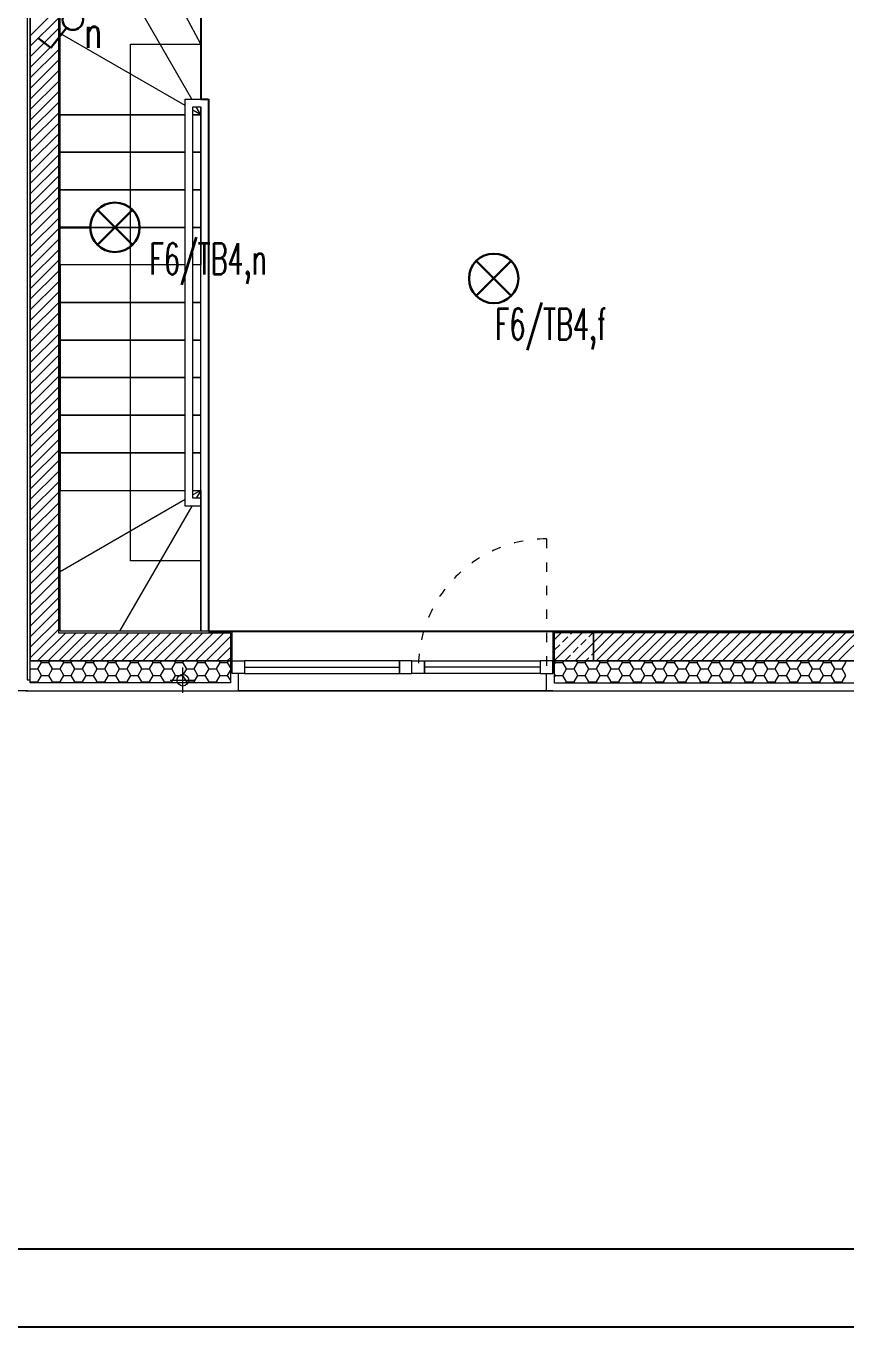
# Model space of a CAD drawing. Header units: millimetres. Extents: x 1780 to 154263, y -7240 to 17216.
# Drawn here: x 124720 to 125244, y 2437 to 3268 of the extents above; entities that cross this region are included whole.
import ezdxf

# ---------------------------------------------------------------- set-up
doc = ezdxf.new("R2010")
doc.units = ezdxf.units.MM
doc.linetypes.add('ACAD_ISO03W100', pattern=[30, 12, -18])
for name, color, linetype, lineweight in [('2d_SX_gruba przekroje', 90, 'Continuous', 20), ('2d_SX_instalacje - kanalizacja opadowa', 130, 'Continuous', 5), ('2d_SX_oznaczenia', 40, 'Continuous', 0), ('2d_SX_stolarka okienna', 5, 'Continuous', 5), ('2d_SX_szraf', 251, 'Continuous', 0), ('2d_SX_warstwy', 181, 'Continuous', 9), ('2d_SX_widok', 10, 'Continuous', 9)]:
    doc.layers.add(name, color=color, linetype=linetype, lineweight=lineweight)
doc.layers.add('2d_SX_powierzchnia', color=251, linetype='Continuous', plot=False)
doc.layers.add('2d_SX_rewizja 18 września', color=210, linetype='Continuous')
doc.layers.add('60 instalacje elektryka', color=10, linetype='Continuous')
doc.styles.add('OPIS', font='simplex.shx', dxfattribs={"width": 0.7, "height": 4})

# ---------------------------------------------------------------- blocks, each defined once
blk = doc.blocks.new('lampa1')
at = {"layer": '60 instalacje elektryka', "lineweight": 30}
for p, q in [((2045.42, 2946.75), (2067.75, 2924.42)), ((2067.75, 2946.75), (2045.42, 2924.42))]:
    blk.add_line(p, q, dxfattribs=at)
blk.add_circle((2056.58, 2935.58), 15.79, dxfattribs=at)
blk = doc.blocks.new('wyl jednbieg')
at = {"layer": '60 instalacje elektryka', "lineweight": 30}
for p, q in [((2059.79, 3882.77), (2066.28, 3897.38)), ((2066.28, 3897.38), (2075.69, 3893.31))]:
    blk.add_line(p, q, dxfattribs=at)
blk.add_circle((2057.17, 3876.88), 6.45, dxfattribs=at)
blk = doc.blocks.new('schodowy')
blk.add_blockref('wyl jednbieg', (82.33, 4.2))
at = {"rotation": 180}
blk.add_blockref('wyl jednbieg', (4196.68, 7757.96), dxfattribs=at)
blk = doc.blocks.new('kinkiet')
at = {"layer": '60 instalacje elektryka', "lineweight": 30}
for p, q in [((-249830.13, -8956.18), (-249807.78, -8978.54)), ((-249830.13, -8978.54), (-249807.78, -8956.18)), ((-249834.76, -8967.36), (-249854.04, -8967.36))]:
    blk.add_line(p, q, dxfattribs=at)
blk.add_circle((-249818.96, -8967.36), 15.81, dxfattribs=at)
blk = doc.blocks.new('2p bc')
at = {"layer": '2d_SX_gruba przekroje', "color": 8}
for p, q in [((108544, 1290.67), (108544, 2041.67)), ((108654, 1290.67), (108544, 1290.67)), ((108654, 1263.67), (108654, 1290.67)), ((109330, 1290.67), (108859, 1290.67)), ((108859, 1290.67), (108859, 1263.67)), ((108658, 1263.67), (108654, 1263.67)), ((108658, 1252.67), (108658, 1263.67)), ((108855, 1252.67), (108855, 1263.67)), ((108855, 1263.67), (108859, 1263.67)), ((108522.5, 1252.67), (108391, 1252.67)), ((108522.5, 1252.67), (108654, 1252.67)), ((108654, 1252.67), (108658, 1252.67)), ((108859, 1252.67), (108855, 1252.67)), ((108859, 1252.67), (109368, 1252.67))]:
    blk.add_line(p, q, dxfattribs=at)
at = {"layer": '2d_SX_instalacje - kanalizacja opadowa', "color": 8}
for points in [[(108622.5, 1251.25), (108622.5, 1267.59)], [(108614.33, 1259.42), (108630.67, 1259.42)]]:
    blk.add_lwpolyline(points, dxfattribs=at)
blk.add_circle((108622.5, 1259.42), 3.75, dxfattribs=at)
at = {"layer": '2d_SX_oznaczenia', "color": 8, "ltscale": 0.5}
for p, q in [((108634, 1665.67), (108610.11, 1710.67)), ((108589, 1335.67), (108589, 1665.67)), ((108589, 1665.67), (108634, 1665.67)), ((108634, 1335.67), (108589, 1335.67))]:
    blk.add_line(p, q, dxfattribs=at)
at = {"layer": '2d_SX_powierzchnia', "color": 8}
for p, q in [((108634, 1715.67), (108634, 1630.67)), ((108634, 1630.67), (108639, 1630.67)), ((108639, 1630.67), (108639, 1290.67)), ((108639, 1290.67), (109330, 1290.67))]:
    blk.add_line(p, q, dxfattribs=at)
at = {"layer": '2d_SX_stolarka okienna', "color": 8, "linetype": 'ACAD_ISO03W100', "ltscale": 0.5}
blk.add_line((108855, 1349.67), (108855, 1267.67), dxfattribs=at)
at = {"layer": '2d_SX_stolarka okienna', "color": 8}
for points in [[(108654, 1271.67), (108662, 1271.67), (108662, 1263.67), (108654, 1263.67), (108654, 1271.67)], [(108662, 1271.67), (108662, 1263.67), (108761, 1263.67), (108761, 1271.67)], [(108769, 1271.67), (108761, 1271.67), (108761, 1263.67), (108769, 1263.67), (108769, 1271.67)], [(108769, 1271.67), (108777, 1271.67), (108777, 1263.67), (108769, 1263.67), (108769, 1271.67)], [(108851, 1271.67), (108851, 1263.67), (108777, 1263.67), (108777, 1271.67)], [(108859, 1271.67), (108851, 1271.67), (108851, 1263.67), (108859, 1263.67), (108859, 1271.67)]]:
    blk.add_lwpolyline(points, close=True, dxfattribs=at)
for points in [[(108662, 1267.67), (108761, 1267.67)], [(108851, 1267.67), (108777, 1267.67)]]:
    blk.add_lwpolyline(points, dxfattribs=at)
at = {"layer": '2d_SX_stolarka okienna', "color": 8, "linetype": 'ACAD_ISO03W100', "ltscale": 0.5}
blk.add_arc((108855.17, 1267.6), 82.07, 90.1168, 179.95145, dxfattribs=at)
at = {"layer": '2d_SX_szraf', "color": 8, "linetype": 'Continuous'}
for p, q in [((108525, 1671.09), (108543, 1689.09)), ((108525, 1664.36), (108543, 1682.36)), ((108525, 1657.62), (108543, 1675.62)), ((108525, 1650.89), (108543, 1668.89)), ((108525, 1644.15), (108543, 1662.15)), ((108525, 1637.42), (108543, 1655.42)), ((108525, 1630.68), (108543, 1648.68)), ((108525, 1623.95), (108543, 1641.95)), ((108525, 1617.21), (108543, 1635.21)), ((108525, 1610.48), (108543, 1628.48)), ((108525, 1603.74), (108543, 1621.74)), ((108525, 1597.01), (108543, 1615.01)), ((108525, 1590.27), (108543, 1608.27)), ((108525, 1583.54), (108543, 1601.54)), ((108525, 1576.8), (108543, 1594.8)), ((108525, 1570.06), (108543, 1588.06)), ((108525, 1563.33), (108543, 1581.33)), ((108525, 1556.59), (108543, 1574.59)), ((108525, 1549.86), (108543, 1567.86)), ((108525, 1543.12), (108543, 1561.12)), ((108525, 1536.39), (108543, 1554.39)), ((108525, 1529.65), (108543, 1547.65)), ((108525, 1522.92), (108543, 1540.92)), ((108525, 1516.18), (108543, 1534.18)), ((108525, 1509.45), (108543, 1527.45)), ((108525, 1502.71), (108543, 1520.71)), ((108525, 1495.98), (108543, 1513.98)), ((108525, 1489.24), (108543, 1507.24)), ((108525, 1482.51), (108543, 1500.51)), ((108525, 1475.77), (108543, 1493.77)), ((108525, 1469.04), (108543, 1487.04)), ((108525, 1462.3), (108543, 1480.3)), ((108525, 1455.57), (108543, 1473.57)), ((108525, 1448.83), (108543, 1466.83)), ((108525, 1442.1), (108543, 1460.1)), ((108525, 1435.36), (108543, 1453.36)), ((108525, 1428.63), (108543, 1446.63)), ((108525, 1421.89), (108543, 1439.89)), ((108525, 1415.16), (108543, 1433.16)), ((108525, 1408.42), (108543, 1426.42)), ((108525, 1401.69), (108543, 1419.69)), ((108525, 1394.95), (108543, 1412.95)), ((108525, 1388.21), (108543, 1406.21)), ((108525, 1381.48), (108543, 1399.48)), ((108525, 1374.74), (108543, 1392.74)), ((108525, 1368.01), (108543, 1386.01)), ((108525, 1361.27), (108543, 1379.27)), ((108525, 1354.54), (108543, 1372.54)), ((108525, 1347.8), (108543, 1365.8)), ((108525, 1341.07), (108543, 1359.07)), ((108525, 1334.33), (108543, 1352.33)), ((108525, 1327.6), (108543, 1345.6)), ((108525, 1320.86), (108543, 1338.86)), ((108525, 1314.13), (108543, 1332.13)), ((108525, 1307.39), (108543, 1325.39)), ((108525, 1300.66), (108543, 1318.66)), ((108525, 1293.92), (108543, 1311.92)), ((108525, 1287.19), (108543, 1305.19)), ((108525, 1280.45), (108543, 1298.45)), ((108525, 1273.72), (108543, 1291.72)), ((108529.68, 1271.67), (108547.68, 1289.67)), ((108536.42, 1271.67), (108554.42, 1289.67)), ((108543.15, 1271.67), (108561.15, 1289.67)), ((108549.89, 1271.67), (108567.89, 1289.67)), ((108556.62, 1271.67), (108574.62, 1289.67)), ((108563.36, 1271.67), (108581.36, 1289.67)), ((108570.09, 1271.67), (108588.09, 1289.67)), ((108576.83, 1271.67), (108594.83, 1289.67)), ((108583.57, 1271.67), (108601.57, 1289.67)), ((108590.3, 1271.67), (108608.3, 1289.67)), ((108597.04, 1271.67), (108615.04, 1289.67)), ((108603.77, 1271.67), (108621.77, 1289.67)), ((108610.51, 1271.67), (108628.51, 1289.67)), ((108617.24, 1271.67), (108635.24, 1289.67)), ((108623.98, 1271.67), (108641.98, 1289.67)), ((108630.71, 1271.67), (108648.71, 1289.67)), ((108860, 1285.27), (108864.4, 1289.67)), ((108860, 1271.8), (108877.87, 1289.67)), ((108870.29, 1288.82), (108871.13, 1289.67)), ((108882.07, 1287.14), (108884.6, 1289.67)), ((108885, 1283.49), (108891.18, 1289.67)), ((108885, 1276.75), (108897.91, 1289.67)), ((108886.65, 1271.67), (108904.65, 1289.67)), ((108893.38, 1271.67), (108911.38, 1289.67)), ((108900.12, 1271.67), (108918.12, 1289.67)), ((108906.85, 1271.67), (108924.85, 1289.67)), ((108913.59, 1271.67), (108931.59, 1289.67)), ((108920.32, 1271.67), (108938.32, 1289.67)), ((108927.06, 1271.67), (108945.06, 1289.67)), ((108933.8, 1271.67), (108951.8, 1289.67)), ((108940.53, 1271.67), (108958.53, 1289.67)), ((108947.27, 1271.67), (108965.27, 1289.67)), ((108954, 1271.67), (108972, 1289.67)), ((108960.74, 1271.67), (108978.74, 1289.67)), ((108967.47, 1271.67), (108985.47, 1289.67)), ((108974.21, 1271.67), (108992.21, 1289.67)), ((108980.94, 1271.67), (108998.94, 1289.67)), ((108987.68, 1271.67), (109005.68, 1289.67)), ((108994.41, 1271.67), (109012.41, 1289.67)), ((109001.15, 1271.67), (109019.15, 1289.67)), ((109007.88, 1271.67), (109025.88, 1289.67)), ((109014.62, 1271.67), (109032.62, 1289.67)), ((109021.35, 1271.67), (109039.35, 1289.67)), ((109028.09, 1271.67), (109046.09, 1289.67)), ((109034.82, 1271.67), (109052.82, 1289.67)), ((109041.56, 1271.67), (109059.56, 1289.67)), ((108637.45, 1271.67), (108653, 1287.22)), ((108644.18, 1271.67), (108653, 1280.48)), ((108860.19, 1278.72), (108863.55, 1282.09)), ((108865.24, 1283.77), (108868.6, 1287.14)), ((108871.97, 1277.04), (108875.34, 1280.4)), ((108873.34, 1271.67), (108885, 1283.33)), ((108877.02, 1282.09), (108880.39, 1285.45)), ((108532.11, 1270.74), (108531.58, 1271.67)), ((108536.87, 1270.74), (108537.41, 1271.67)), ((108546.4, 1270.74), (108545.86, 1271.67)), ((108551.16, 1270.74), (108551.69, 1271.67)), ((108560.68, 1270.74), (108560.15, 1271.67)), ((108565.45, 1270.74), (108565.98, 1271.67)), ((108574.97, 1270.74), (108574.44, 1271.67)), ((108579.73, 1270.74), (108580.27, 1271.67)), ((108589.26, 1270.74), (108588.73, 1271.67)), ((108594.02, 1270.74), (108594.56, 1271.67)), ((108603.55, 1270.74), (108603.01, 1271.67)), ((108608.31, 1270.74), (108608.84, 1271.67)), ((108617.83, 1270.74), (108617.3, 1271.67)), ((108622.6, 1270.74), (108623.13, 1271.67)), ((108632.12, 1270.74), (108631.59, 1271.67)), ((108636.88, 1270.74), (108637.42, 1271.67)), ((108646.41, 1270.74), (108645.88, 1271.67)), ((108650.92, 1271.67), (108653, 1273.75)), ((108651.17, 1270.74), (108651.71, 1271.67)), ((108860.72, 1270.74), (108860.19, 1271.67)), ((108865.48, 1270.74), (108866.02, 1271.67)), ((108866.92, 1271.98), (108870.29, 1275.35)), ((108875.01, 1270.74), (108874.48, 1271.67)), ((108879.77, 1270.74), (108880.31, 1271.67)), ((108880.07, 1271.67), (108882.07, 1273.67)), ((108883.76, 1275.35), (108885, 1276.59)), ((108889.3, 1270.74), (108888.76, 1271.67)), ((108894.06, 1270.74), (108894.59, 1271.67)), ((108903.58, 1270.74), (108903.05, 1271.67)), ((108908.35, 1270.74), (108908.88, 1271.67)), ((108917.87, 1270.74), (108917.34, 1271.67)), ((108922.63, 1270.74), (108923.17, 1271.67)), ((108932.16, 1270.74), (108931.63, 1271.67)), ((108936.92, 1270.74), (108937.46, 1271.67)), ((108946.45, 1270.74), (108945.91, 1271.67)), ((108951.21, 1270.74), (108951.74, 1271.67)), ((108960.73, 1270.74), (108960.2, 1271.67)), ((108965.5, 1270.74), (108966.03, 1271.67)), ((108975.02, 1270.74), (108974.49, 1271.67)), ((108979.78, 1270.74), (108980.32, 1271.67)), ((108989.31, 1270.74), (108988.78, 1271.67)), ((108994.07, 1270.74), (108994.61, 1271.67)), ((109003.6, 1270.74), (109003.06, 1271.67)), ((109008.36, 1270.74), (109008.89, 1271.67)), ((109017.88, 1270.74), (109017.35, 1271.67)), ((109022.65, 1270.74), (109023.18, 1271.67)), ((109032.17, 1270.74), (109031.64, 1271.67)), ((109036.93, 1270.74), (109037.47, 1271.67)), ((109046.46, 1270.74), (109045.93, 1271.67)), ((108525, 1266.62), (108529.73, 1266.62)), ((108529.73, 1266.62), (108532.11, 1270.74)), ((108532.11, 1262.49), (108529.73, 1266.62)), ((108532.11, 1270.74), (108536.87, 1270.74)), ((108539.25, 1266.62), (108536.87, 1270.74)), ((108536.87, 1262.49), (108539.25, 1266.62)), ((108539.25, 1266.62), (108544.02, 1266.62)), ((108544.02, 1266.62), (108546.4, 1270.74)), ((108546.4, 1262.49), (108544.02, 1266.62)), ((108546.4, 1270.74), (108551.16, 1270.74)), ((108553.54, 1266.62), (108551.16, 1270.74)), ((108551.16, 1262.49), (108553.54, 1266.62)), ((108553.54, 1266.62), (108558.3, 1266.62)), ((108558.3, 1266.62), (108560.68, 1270.74)), ((108560.68, 1262.49), (108558.3, 1266.62)), ((108560.68, 1270.74), (108565.45, 1270.74)), ((108567.83, 1266.62), (108565.45, 1270.74)), ((108565.45, 1262.49), (108567.83, 1266.62)), ((108567.83, 1266.62), (108572.59, 1266.62)), ((108572.59, 1266.62), (108574.97, 1270.74)), ((108574.97, 1262.49), (108572.59, 1266.62)), ((108574.97, 1270.74), (108579.73, 1270.74)), ((108582.12, 1266.62), (108579.73, 1270.74)), ((108579.73, 1262.49), (108582.12, 1266.62)), ((108582.12, 1266.62), (108586.88, 1266.62)), ((108586.88, 1266.62), (108589.26, 1270.74)), ((108589.26, 1262.49), (108586.88, 1266.62)), ((108589.26, 1270.74), (108594.02, 1270.74)), ((108596.4, 1266.62), (108594.02, 1270.74)), ((108594.02, 1262.49), (108596.4, 1266.62)), ((108596.4, 1266.62), (108601.17, 1266.62)), ((108601.17, 1266.62), (108603.55, 1270.74)), ((108603.55, 1262.49), (108601.17, 1266.62)), ((108603.55, 1270.74), (108608.31, 1270.74)), ((108610.69, 1266.62), (108608.31, 1270.74)), ((108608.31, 1262.49), (108610.69, 1266.62)), ((108610.69, 1266.62), (108615.45, 1266.62)), ((108615.45, 1266.62), (108617.83, 1270.74)), ((108617.83, 1262.49), (108615.45, 1266.62)), ((108617.83, 1270.74), (108622.6, 1270.74)), ((108624.98, 1266.62), (108622.6, 1270.74)), ((108622.6, 1262.49), (108624.98, 1266.62)), ((108624.98, 1266.62), (108629.74, 1266.62)), ((108629.74, 1266.62), (108632.12, 1270.74)), ((108632.12, 1262.49), (108629.74, 1266.62)), ((108632.12, 1270.74), (108636.88, 1270.74)), ((108639.27, 1266.62), (108636.88, 1270.74)), ((108636.88, 1262.49), (108639.27, 1266.62)), ((108639.27, 1266.62), (108644.03, 1266.62)), ((108644.03, 1266.62), (108646.41, 1270.74)), ((108646.41, 1262.49), (108644.03, 1266.62)), ((108646.41, 1270.74), (108651.17, 1270.74)), ((108653, 1267.58), (108651.17, 1270.74)), ((108651.17, 1262.49), (108653, 1265.66)), ((108860, 1269.49), (108860.72, 1270.74)), ((108860.72, 1262.49), (108860, 1263.75)), ((108860.72, 1270.74), (108865.48, 1270.74)), ((108867.87, 1266.62), (108865.48, 1270.74)), ((108865.48, 1262.49), (108867.87, 1266.62)), ((108867.87, 1266.62), (108872.63, 1266.62)), ((108872.63, 1266.62), (108875.01, 1270.74)), ((108875.01, 1262.49), (108872.63, 1266.62)), ((108875.01, 1270.74), (108879.77, 1270.74)), ((108882.15, 1266.62), (108879.77, 1270.74)), ((108879.77, 1262.49), (108882.15, 1266.62)), ((108882.15, 1266.62), (108886.92, 1266.62)), ((108886.92, 1266.62), (108889.3, 1270.74)), ((108889.3, 1262.49), (108886.92, 1266.62)), ((108889.3, 1270.74), (108894.06, 1270.74)), ((108896.44, 1266.62), (108894.06, 1270.74)), ((108894.06, 1262.49), (108896.44, 1266.62)), ((108896.44, 1266.62), (108901.2, 1266.62)), ((108901.2, 1266.62), (108903.58, 1270.74)), ((108903.58, 1262.49), (108901.2, 1266.62)), ((108903.58, 1270.74), (108908.35, 1270.74)), ((108910.73, 1266.62), (108908.35, 1270.74)), ((108908.35, 1262.49), (108910.73, 1266.62)), ((108910.73, 1266.62), (108915.49, 1266.62)), ((108915.49, 1266.62), (108917.87, 1270.74)), ((108917.87, 1262.49), (108915.49, 1266.62)), ((108917.87, 1270.74), (108922.63, 1270.74)), ((108925.02, 1266.62), (108922.63, 1270.74)), ((108922.63, 1262.49), (108925.02, 1266.62)), ((108925.02, 1266.62), (108929.78, 1266.62)), ((108929.78, 1266.62), (108932.16, 1270.74)), ((108932.16, 1262.49), (108929.78, 1266.62)), ((108932.16, 1270.74), (108936.92, 1270.74)), ((108939.3, 1266.62), (108936.92, 1270.74)), ((108936.92, 1262.49), (108939.3, 1266.62)), ((108939.3, 1266.62), (108944.07, 1266.62)), ((108944.07, 1266.62), (108946.45, 1270.74)), ((108946.45, 1262.49), (108944.07, 1266.62)), ((108946.45, 1270.74), (108951.21, 1270.74)), ((108953.59, 1266.62), (108951.21, 1270.74)), ((108951.21, 1262.49), (108953.59, 1266.62)), ((108953.59, 1266.62), (108958.35, 1266.62)), ((108958.35, 1266.62), (108960.73, 1270.74)), ((108960.73, 1262.49), (108958.35, 1266.62)), ((108960.73, 1270.74), (108965.5, 1270.74)), ((108967.88, 1266.62), (108965.5, 1270.74)), ((108965.5, 1262.49), (108967.88, 1266.62)), ((108967.88, 1266.62), (108972.64, 1266.62)), ((108972.64, 1266.62), (108975.02, 1270.74)), ((108975.02, 1262.49), (108972.64, 1266.62)), ((108975.02, 1270.74), (108979.78, 1270.74)), ((108982.17, 1266.62), (108979.78, 1270.74)), ((108979.78, 1262.49), (108982.17, 1266.62)), ((108982.17, 1266.62), (108986.93, 1266.62)), ((108986.93, 1266.62), (108989.31, 1270.74)), ((108989.31, 1262.49), (108986.93, 1266.62)), ((108989.31, 1270.74), (108994.07, 1270.74)), ((108996.45, 1266.62), (108994.07, 1270.74)), ((108994.07, 1262.49), (108996.45, 1266.62)), ((108996.45, 1266.62), (109001.22, 1266.62)), ((109001.22, 1266.62), (109003.6, 1270.74)), ((109003.6, 1262.49), (109001.22, 1266.62)), ((109003.6, 1270.74), (109008.36, 1270.74)), ((109010.74, 1266.62), (109008.36, 1270.74)), ((109008.36, 1262.49), (109010.74, 1266.62)), ((109010.74, 1266.62), (109015.5, 1266.62)), ((109015.5, 1266.62), (109017.88, 1270.74)), ((109017.88, 1262.49), (109015.5, 1266.62)), ((109017.88, 1270.74), (109022.65, 1270.74)), ((109025.03, 1266.62), (109022.65, 1270.74)), ((109022.65, 1262.49), (109025.03, 1266.62)), ((109025.03, 1266.62), (109029.79, 1266.62)), ((109029.79, 1266.62), (109032.17, 1270.74)), ((109032.17, 1262.49), (109029.79, 1266.62)), ((109032.17, 1270.74), (109036.93, 1270.74)), ((109039.32, 1266.62), (109036.93, 1270.74)), ((109036.93, 1262.49), (109039.32, 1266.62)), ((109039.32, 1266.62), (109044.08, 1266.62)), ((109044.08, 1266.62), (109046.46, 1270.74)), ((109046.46, 1262.49), (109044.08, 1266.62)), ((108525, 1258.37), (108529.73, 1258.37)), ((108529.73, 1258.37), (108532.11, 1262.49)), ((108530.13, 1257.67), (108529.73, 1258.37)), ((108532.11, 1262.49), (108536.87, 1262.49)), ((108539.25, 1258.37), (108536.87, 1262.49)), ((108538.85, 1257.67), (108539.25, 1258.37)), ((108539.25, 1258.37), (108544.02, 1258.37)), ((108544.02, 1258.37), (108546.4, 1262.49)), ((108544.42, 1257.67), (108544.02, 1258.37)), ((108546.4, 1262.49), (108551.16, 1262.49)), ((108553.54, 1258.37), (108551.16, 1262.49)), ((108553.13, 1257.67), (108553.54, 1258.37)), ((108553.54, 1258.37), (108558.3, 1258.37)), ((108558.3, 1258.37), (108560.68, 1262.49)), ((108558.71, 1257.67), (108558.3, 1258.37)), ((108560.68, 1262.49), (108565.45, 1262.49)), ((108567.83, 1258.37), (108565.45, 1262.49)), ((108567.42, 1257.67), (108567.83, 1258.37)), ((108567.83, 1258.37), (108572.59, 1258.37)), ((108572.59, 1258.37), (108574.97, 1262.49)), ((108573, 1257.67), (108572.59, 1258.37)), ((108574.97, 1262.49), (108579.73, 1262.49)), ((108582.12, 1258.37), (108579.73, 1262.49)), ((108581.71, 1257.67), (108582.12, 1258.37)), ((108582.12, 1258.37), (108586.88, 1258.37)), ((108586.88, 1258.37), (108589.26, 1262.49)), ((108587.28, 1257.67), (108586.88, 1258.37)), ((108589.26, 1262.49), (108594.02, 1262.49)), ((108596.4, 1258.37), (108594.02, 1262.49)), ((108596, 1257.67), (108596.4, 1258.37)), ((108596.4, 1258.37), (108601.17, 1258.37)), ((108601.17, 1258.37), (108603.55, 1262.49)), ((108601.57, 1257.67), (108601.17, 1258.37)), ((108603.55, 1262.49), (108608.31, 1262.49)), ((108610.69, 1258.37), (108608.31, 1262.49)), ((108610.28, 1257.67), (108610.69, 1258.37)), ((108610.69, 1258.37), (108615.45, 1258.37)), ((108615.45, 1258.37), (108617.83, 1262.49)), ((108615.86, 1257.67), (108615.45, 1258.37)), ((108617.83, 1262.49), (108622.6, 1262.49)), ((108624.98, 1258.37), (108622.6, 1262.49)), ((108624.57, 1257.67), (108624.98, 1258.37)), ((108624.98, 1258.37), (108629.74, 1258.37)), ((108629.74, 1258.37), (108632.12, 1262.49)), ((108630.15, 1257.67), (108629.74, 1258.37)), ((108632.12, 1262.49), (108636.88, 1262.49)), ((108639.27, 1258.37), (108636.88, 1262.49)), ((108638.86, 1257.67), (108639.27, 1258.37)), ((108639.27, 1258.37), (108644.03, 1258.37)), ((108644.03, 1258.37), (108646.41, 1262.49)), ((108644.43, 1257.67), (108644.03, 1258.37)), ((108646.41, 1262.49), (108651.17, 1262.49)), ((108653, 1259.33), (108651.17, 1262.49)), ((108860, 1261.24), (108860.72, 1262.49)), ((108860.72, 1262.49), (108865.48, 1262.49)), ((108867.87, 1258.37), (108865.48, 1262.49)), ((108867.46, 1257.67), (108867.87, 1258.37)), ((108867.87, 1258.37), (108872.63, 1258.37)), ((108872.63, 1258.37), (108875.01, 1262.49)), ((108873.03, 1257.67), (108872.63, 1258.37)), ((108875.01, 1262.49), (108879.77, 1262.49)), ((108882.15, 1258.37), (108879.77, 1262.49)), ((108881.75, 1257.67), (108882.15, 1258.37)), ((108882.15, 1258.37), (108886.92, 1258.37)), ((108886.92, 1258.37), (108889.3, 1262.49)), ((108887.32, 1257.67), (108886.92, 1258.37)), ((108889.3, 1262.49), (108894.06, 1262.49)), ((108896.44, 1258.37), (108894.06, 1262.49)), ((108896.03, 1257.67), (108896.44, 1258.37)), ((108896.44, 1258.37), (108901.2, 1258.37)), ((108901.2, 1258.37), (108903.58, 1262.49)), ((108901.61, 1257.67), (108901.2, 1258.37)), ((108903.58, 1262.49), (108908.35, 1262.49)), ((108910.73, 1258.37), (108908.35, 1262.49)), ((108910.32, 1257.67), (108910.73, 1258.37)), ((108910.73, 1258.37), (108915.49, 1258.37)), ((108915.49, 1258.37), (108917.87, 1262.49)), ((108915.9, 1257.67), (108915.49, 1258.37)), ((108917.87, 1262.49), (108922.63, 1262.49)), ((108925.02, 1258.37), (108922.63, 1262.49)), ((108924.61, 1257.67), (108925.02, 1258.37)), ((108925.02, 1258.37), (108929.78, 1258.37)), ((108929.78, 1258.37), (108932.16, 1262.49)), ((108930.18, 1257.67), (108929.78, 1258.37)), ((108932.16, 1262.49), (108936.92, 1262.49)), ((108939.3, 1258.37), (108936.92, 1262.49)), ((108938.9, 1257.67), (108939.3, 1258.37)), ((108939.3, 1258.37), (108944.07, 1258.37)), ((108944.07, 1258.37), (108946.45, 1262.49)), ((108944.47, 1257.67), (108944.07, 1258.37)), ((108946.45, 1262.49), (108951.21, 1262.49)), ((108953.59, 1258.37), (108951.21, 1262.49)), ((108953.18, 1257.67), (108953.59, 1258.37)), ((108953.59, 1258.37), (108958.35, 1258.37)), ((108958.35, 1258.37), (108960.73, 1262.49)), ((108958.76, 1257.67), (108958.35, 1258.37)), ((108960.73, 1262.49), (108965.5, 1262.49)), ((108967.88, 1258.37), (108965.5, 1262.49)), ((108967.47, 1257.67), (108967.88, 1258.37)), ((108967.88, 1258.37), (108972.64, 1258.37)), ((108972.64, 1258.37), (108975.02, 1262.49)), ((108973.05, 1257.67), (108972.64, 1258.37)), ((108975.02, 1262.49), (108979.78, 1262.49)), ((108982.17, 1258.37), (108979.78, 1262.49)), ((108981.76, 1257.67), (108982.17, 1258.37)), ((108982.17, 1258.37), (108986.93, 1258.37)), ((108986.93, 1258.37), (108989.31, 1262.49)), ((108987.33, 1257.67), (108986.93, 1258.37)), ((108989.31, 1262.49), (108994.07, 1262.49)), ((108996.45, 1258.37), (108994.07, 1262.49)), ((108996.05, 1257.67), (108996.45, 1258.37)), ((108996.45, 1258.37), (109001.22, 1258.37)), ((109001.22, 1258.37), (109003.6, 1262.49)), ((109001.62, 1257.67), (109001.22, 1258.37)), ((109003.6, 1262.49), (109008.36, 1262.49)), ((109010.74, 1258.37), (109008.36, 1262.49)), ((109010.33, 1257.67), (109010.74, 1258.37)), ((109010.74, 1258.37), (109015.5, 1258.37)), ((109015.5, 1258.37), (109017.88, 1262.49)), ((109015.91, 1257.67), (109015.5, 1258.37)), ((109017.88, 1262.49), (109022.65, 1262.49)), ((109025.03, 1258.37), (109022.65, 1262.49)), ((109024.62, 1257.67), (109025.03, 1258.37)), ((109025.03, 1258.37), (109029.79, 1258.37)), ((109029.79, 1258.37), (109032.17, 1262.49)), ((109030.2, 1257.67), (109029.79, 1258.37)), ((109032.17, 1262.49), (109036.93, 1262.49)), ((109039.32, 1258.37), (109036.93, 1262.49)), ((109038.91, 1257.67), (109039.32, 1258.37)), ((109039.32, 1258.37), (109044.08, 1258.37)), ((109044.08, 1258.37), (109046.46, 1262.49)), ((109044.48, 1257.67), (109044.08, 1258.37))]:
    blk.add_line(p, q, dxfattribs=at)
at = {"layer": '2d_SX_warstwy', "color": 8}
for p, q in [((108523, 2091.67), (108523, 1259.67)), ((108525, 1257.67), (108525, 2093.67)), ((108525, 1259.67), (108525, 2091.67)), ((108525, 2079.67), (108525, 1271.67)), ((108525, 1271.67), (108525, 2079.67)), ((108543, 2061.67), (108543, 1289.67)), ((108543, 1289.67), (108653, 1289.67)), ((108653, 1289.67), (108653, 1271.67)), ((108885, 1289.67), (108860, 1289.67)), ((108860, 1289.67), (108860, 1271.67)), ((108885, 1271.67), (108885, 1289.67)), ((108885, 1289.67), (108885, 1271.67)), ((109331, 1289.67), (108885, 1289.67)), ((108525, 1271.67), (108653, 1271.67)), ((108653, 1271.67), (108525, 1271.67)), ((108653, 1271.67), (108653, 1257.67)), ((108860, 1271.67), (108885, 1271.67)), ((108860, 1271.67), (108860, 1257.67)), ((109349, 1271.67), (108860, 1271.67)), ((108885, 1271.67), (109349, 1271.67)), ((108523, 1259.67), (108525, 1259.67)), ((108653, 1257.67), (108525, 1257.67)), ((108860, 1257.67), (109363, 1257.67))]:
    blk.add_line(p, q, dxfattribs=at)
at = {"layer": '2d_SX_widok', "color": 8, "ltscale": 0.5}
for p, q in [((108544, 1620.67), (108544, 1710.67)), ((108628.22, 1630.67), (108582.04, 1710.67)), ((108634, 1710.67), (108634, 1630.67)), ((108624, 1626.44), (108544, 1672.63)), ((108624, 1620.67), (108624, 1630.67)), ((108624, 1630.67), (108634, 1630.67)), ((108634, 1630.67), (108639, 1630.67)), ((108639, 1630.67), (108639, 1290.67)), ((108544, 1596.67), (108544, 1620.67)), ((108544, 1620.67), (108624, 1620.67)), ((108624, 1620.67), (108544, 1620.67)), ((108624, 1370.67), (108624, 1620.67)), ((108629, 1620.67), (108629, 1625.67)), ((108629, 1625.67), (108634, 1625.67)), ((108634, 1620.67), (108629, 1623.55)), ((108629, 1375.67), (108629, 1620.67)), ((108629, 1620.67), (108634, 1620.67)), ((108634, 1620.67), (108629, 1620.67)), ((108634, 1620.67), (108631.11, 1625.67)), ((108634, 1290.67), (108634, 1625.67)), ((108634, 1625.67), (108634, 1620.67)), ((108634, 1620.67), (108634, 1596.67)), ((108624, 1596.67), (108544, 1596.67)), ((108544, 1572.67), (108544, 1596.67)), ((108544, 1596.67), (108624, 1596.67)), ((108634, 1596.67), (108629, 1596.67)), ((108629, 1596.67), (108634, 1596.67)), ((108634, 1596.67), (108634, 1572.67)), ((108624, 1572.67), (108544, 1572.67)), ((108544, 1548.67), (108544, 1572.67)), ((108544, 1572.67), (108624, 1572.67)), ((108634, 1572.67), (108629, 1572.67)), ((108629, 1572.67), (108634, 1572.67)), ((108634, 1572.67), (108634, 1548.67)), ((108544, 1524.67), (108544, 1548.67)), ((108544, 1548.67), (108624, 1548.67)), ((108624, 1548.67), (108544, 1548.67)), ((108629, 1548.67), (108634, 1548.67)), ((108634, 1548.67), (108629, 1548.67)), ((108634, 1548.67), (108634, 1524.67)), ((108624, 1524.67), (108544, 1524.67)), ((108544, 1524.67), (108544, 1500.67)), ((108624, 1524.67), (108544, 1524.67)), ((108634, 1524.67), (108629, 1524.67)), ((108634, 1524.67), (108629, 1524.67)), ((108634, 1500.67), (108634, 1524.67)), ((108544, 1500.67), (108624, 1500.67)), ((108624, 1500.67), (108544, 1500.67)), ((108544, 1500.67), (108544, 1476.67)), ((108629, 1500.67), (108634, 1500.67)), ((108634, 1500.67), (108629, 1500.67)), ((108634, 1476.67), (108634, 1500.67)), ((108544, 1476.67), (108624, 1476.67)), ((108624, 1476.67), (108544, 1476.67)), ((108544, 1476.67), (108544, 1452.67)), ((108629, 1476.67), (108634, 1476.67)), ((108634, 1476.67), (108629, 1476.67)), ((108634, 1452.67), (108634, 1476.67)), ((108544, 1452.67), (108624, 1452.67)), ((108624, 1452.67), (108544, 1452.67)), ((108544, 1452.67), (108544, 1428.67)), ((108629, 1452.67), (108634, 1452.67)), ((108634, 1452.67), (108629, 1452.67)), ((108634, 1428.67), (108634, 1452.67)), ((108544, 1428.67), (108624, 1428.67)), ((108624, 1428.67), (108544, 1428.67)), ((108544, 1428.67), (108544, 1404.67)), ((108629, 1428.67), (108634, 1428.67)), ((108634, 1428.67), (108629, 1428.67)), ((108634, 1404.67), (108634, 1428.67)), ((108544, 1404.67), (108624, 1404.67)), ((108624, 1404.67), (108544, 1404.67)), ((108544, 1404.67), (108544, 1380.67)), ((108629, 1404.67), (108634, 1404.67)), ((108634, 1404.67), (108629, 1404.67)), ((108634, 1380.67), (108634, 1404.67)), ((108544, 1290.67), (108544, 1380.67)), ((108544, 1380.67), (108624, 1380.67)), ((108544, 1380.67), (108624, 1380.67)), ((108634, 1380.67), (108629, 1377.78)), ((108629, 1380.67), (108634, 1380.67)), ((108629, 1380.67), (108634, 1380.67)), ((108634, 1380.67), (108631.11, 1375.67)), ((108634, 1380.67), (108634, 1290.67)), ((108624, 1374.89), (108544, 1328.71)), ((108634, 1375.67), (108629, 1375.67)), ((108628.22, 1370.67), (108582.04, 1290.67)), ((108634, 1370.67), (108624, 1370.67)), ((108634, 1290.67), (108544, 1290.67)), ((108639, 1290.67), (108634, 1290.67)), ((108654, 1290.67), (108654, 1290.67)), ((108654, 1290.67), (108859, 1290.67)), ((108859, 1290.67), (108859, 1290.67)), ((108523.13, 1252.67), (107237, 1252.67)), ((108521.87, 1252.67), (109808, 1252.67)), ((108523.13, 1252.67), (108523.13, 1252.67)), ((108523.13, 1252.67), (108523.13, 1252.67)), ((108855, 1252.67), (108658, 1252.67))]:
    blk.add_line(p, q, dxfattribs=at)

msp = doc.modelspace()

# ---------------------------------------------------------------- linework, layer by layer
at = {"layer": '60 instalacje elektryka'}
for points in [[(127331.31, 5410.65), (123126.69, 5410.65), (123126.69, 2437.38), (127331.31, 2437.38)], [(123218.16, 2487.38), (127280.13, 2487.38), (127280.13, 5360.65), (123218.16, 5360.65)]]:
    msp.add_lwpolyline(points, close=True, dxfattribs=at)

# ---------------------------------------------------------------- block references
at = {"layer": '2d_SX_rewizja 18 września'}
msp.add_blockref('2p bc', (16197.39, 1591.16), dxfattribs=at)
at = {"layer": '60 instalacje elektryka'}
for name, p, xscale, yscale, zscale, rotation in [('schodowy', (121661.61, -19.84), 1.018535558040001, 1.018535558040001, 1.018535558040001, 345.7012348025409), ('lampa1', (127957.47, 5166.05), -1.0011, 1.0011, 1.0011, 89.99999999999987)]:
    msp.add_blockref(name, p, dxfattribs=dict(at, xscale=xscale, yscale=yscale, zscale=zscale, rotation=rotation))
at = {"layer": '60 instalacje elektryka', "xscale": -1, "rotation": 180}
msp.add_blockref('kinkiet', (374595.43, -5827.53), dxfattribs=at)

# ---------------------------------------------------------------- texts
at = {"layer": '60 instalacje elektryka', "lineweight": 20, "insert": (124760.11, 3254.61), "char_height": 20, "width": 8.2, "attachment_point": 7, "rotation": 360, "style": 'OPIS'}
msp.add_mtext('\\pxqr;n', dxfattribs=at)
at = {"layer": '60 instalacje elektryka', "lineweight": 15, "char_height": 20, "width": 22.1829, "attachment_point": 3, "style": 'OPIS'}
for s, insert in [('\\pxql;{\\W0.6;F6/TB4,n}', (124820.73, 3129.77)), ('\\pxql;{\\W0.6;F6/TB4,f}', (125041.55, 3088.01))]:
    msp.add_mtext(s, dxfattribs=dict(at, insert=insert))

doc.saveas('drawing.dxf')
